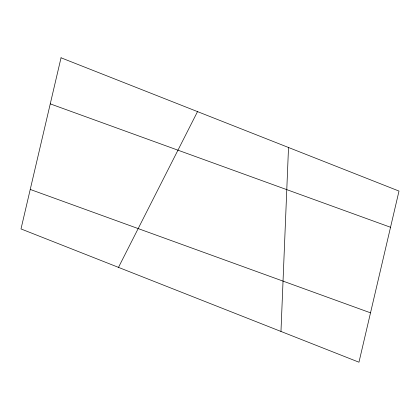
<?xml version="1.0" encoding="UTF-8"?>
<svg xmlns="http://www.w3.org/2000/svg" width="420" height="420" viewBox="0 0 420 420"><rect width="100%" height="100%" fill="white"/><g stroke="black" fill="none" stroke-linecap="round" stroke-linejoin="round"><path stroke-width="0.63" d="M280.969 331.448L288.514 147.499M118.487 267.377L197.521 111.615M50.258 103.871L390.532 227.267M30.24 189.441L370.514 312.837M61.037 57.792L21 228.931L358.964 362.208L399 191.069L61.037 57.792"/></g></svg>
